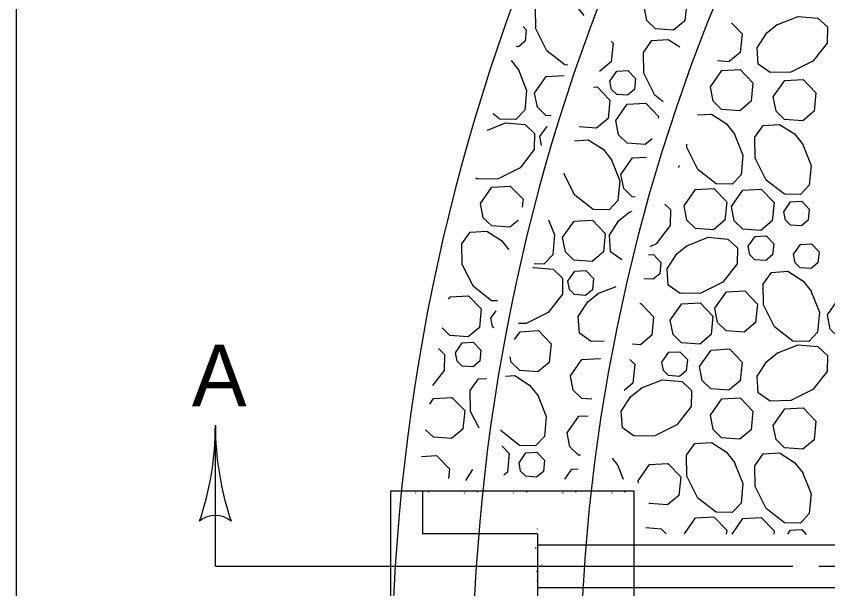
# Model space of a CAD drawing. Extents: x 1007 to 1035.5, y 1000.5 to 1021.5.
# Drawn here: x 1007 to 1010.162, y 1012.72 to 1014.951 of the extents above; entities that cross this region are included whole.
import ezdxf

# ---------------------------------------------------------------- set-up
doc = ezdxf.new("R2010")
doc.units = 0
for name, color, linetype in [('1', 7, 'Continuous'), ('10', 7, 'Continuous'), ('11', 7, 'Continuous'), ('5', 7, 'Continuous')]:
    doc.layers.add(name, color=color, linetype=linetype)

msp = doc.modelspace()

# ---------------------------------------------------------------- linework, layer by layer
at = {"layer": '1'}
for p, q in [((1007.776, 1012.8082), (1007.776, 1013.3577)), ((1009.4063, 1013.0998), (1008.4583, 1013.0998)), ((1008.4583, 1013.0998), (1008.4583, 1012.5165)), ((1008.5553, 1013.092), (1008.5568, 1013.0952)), ((1008.5833, 1013.0998), (1008.5833, 1012.9332)), ((1008.6052, 1013.099), (1008.6066, 1013.0968)), ((1008.7466, 1013.092), (1008.7481, 1013.0952)), ((1008.7965, 1013.099), (1008.7979, 1013.0968)), ((1008.9379, 1013.092), (1008.9393, 1013.0952)), ((1008.9878, 1013.099), (1008.9893, 1013.0968)), ((1009.1293, 1013.092), (1009.1307, 1013.0952)), ((1009.1792, 1013.099), (1009.1806, 1013.0968)), ((1009.3206, 1013.092), (1009.322, 1013.0952)), ((1009.3705, 1013.099), (1009.3719, 1013.0968)), ((1009.4061, 1013.083), (1009.4063, 1013.0813)), ((1009.4063, 1013.0998), (1009.4063, 1012.5164)), ((1009.029, 1012.9541), (1009.0304, 1012.9519)), ((1009.0313, 1012.9332), (1008.5833, 1012.9332)), ((1009.0313, 1012.9332), (1009.0313, 1012.6832)), ((1009.0313, 1012.8914), (1016.4326, 1012.8914)), ((1009.0234, 1012.8806), (1009.0238, 1012.8773)), ((1009.4061, 1012.8806), (1009.4063, 1012.8789)), ((1007.776, 1012.8082), (1010.0262, 1012.8082)), ((1009.0268, 1012.7869), (1009.0282, 1012.7902)), ((1009.048, 1012.8136), (1009.0494, 1012.8114)), ((1010.1275, 1012.8082), (1010.6104, 1012.8082)), ((1009.029, 1012.7517), (1009.0304, 1012.7496)), ((1009.0313, 1012.7248), (1016.4124, 1012.7248))]:
    msp.add_line(p, q, dxfattribs=at)
for centre, radius, start, end in [((1016.336, 1012.3034), 7.875, 90, 180), ((1016.336, 1012.3034), 7.5598, 90, 180), ((1016.336, 1012.3034), 7.1399, 90, 180), ((1006.6042, 1013.3577), 1.1719, 341.3472, 359.9939), ((1008.9479, 1013.3577), 1.1719, 179.9878, 180), ((1008.9479, 1013.3577), 1.1719, 180, 198.6688), ((1007.7759, 1012.9121), 0.0938, 48.7746, 130.8913)]:
    msp.add_arc(centre, radius, start, end, dxfattribs=at)
at = {"layer": '10'}
msp.add_line((1007, 1021.5), (1007, 1000.5), dxfattribs=at)
msp.add_line((1007, 1021.5), (1007, 1000.5), dxfattribs=at)
at = {"layer": '11'}
msp.add_lwpolyline([(1007, 1000.5), (1035.5, 1000.5), (1035.5, 1021.5), (1007, 1021.5)], close=True, dxfattribs=at)
msp.add_lwpolyline([(1007, 1000.5), (1035.5, 1000.5), (1035.5, 1021.5), (1007, 1021.5)], close=True, dxfattribs=at)
at = {"layer": '5'}
for points in [[(1009.1491, 1014.761), (1009.1383, 1014.7612), (1009.0673, 1014.8167), (1009.0244, 1014.9025), (1009.023, 1014.9835), (1009.0553, 1015.029), (1009.1198, 1015.0333), (1009.1775, 1014.9963), (1009.2113, 1014.954)], [(1009.447, 1014.9893), (1009.4918, 1015.0532), (1009.5634, 1015.0572), (1009.6132, 1015.0057), (1009.6059, 1014.9333), (1009.5618, 1014.8966), (1009.4911, 1014.9017), (1009.4578, 1014.934), (1009.4471, 1014.9893)], [(1009.9634, 1014.9175), (1010.0473, 1014.9507), (1010.1243, 1014.9441), (1010.1609, 1014.9093), (1010.1598, 1014.8468), (1010.1042, 1014.7757), (1010.0183, 1014.7328), (1009.9374, 1014.7314), (1009.8918, 1014.7638), (1009.8875, 1014.8282), (1009.9245, 1014.8859), (1009.9668, 1014.9197)], [(1008.975, 1014.9108), (1008.9874, 1014.8979), (1008.9831, 1014.8546), (1008.9566, 1014.8325), (1008.9483, 1014.8331)], [(1009.7878, 1014.9254), (1009.8288, 1014.8828), (1009.8216, 1014.8105), (1009.7774, 1014.7737), (1009.733, 1014.7769)], [(1009.3177, 1014.8541), (1009.3258, 1014.8457), (1009.3186, 1014.7734), (1009.2743, 1014.7367), (1009.2727, 1014.7367)], [(1009.5212, 1014.6181), (1009.4884, 1014.6437), (1009.4454, 1014.7295), (1009.444, 1014.8104), (1009.4764, 1014.856), (1009.5408, 1014.8602), (1009.5855, 1014.8317)], [(1008.9293, 1014.7781), (1008.9577, 1014.7426)], [(1008.9555, 1014.7459), (1008.9888, 1014.6621), (1008.9821, 1014.5851), (1008.9473, 1014.5485), (1008.8848, 1014.5497), (1008.8579, 1014.5706)], [(1009.02, 1014.6519), (1009.0648, 1014.7157), (1009.1357, 1014.7197)], [(1009.3136, 1014.6987), (1009.3405, 1014.737), (1009.3834, 1014.7395), (1009.4133, 1014.7085), (1009.409, 1014.6652), (1009.3824, 1014.6431), (1009.3401, 1014.6462), (1009.3201, 1014.6655), (1009.3137, 1014.6987)], [(1009.7048, 1014.6757), (1009.7497, 1014.7394), (1009.8213, 1014.7435), (1009.871, 1014.6919), (1009.8638, 1014.6197), (1009.8196, 1014.5829), (1009.7489, 1014.588), (1009.7157, 1014.6202), (1009.7049, 1014.6757)], [(1009.9499, 1014.6367), (1009.9947, 1014.7003), (1010.0663, 1014.7045), (1010.116, 1014.6529), (1010.1088, 1014.5807), (1010.0646, 1014.5438), (1009.994, 1014.549), (1009.9608, 1014.5812), (1009.9499, 1014.6366)], [(1009.249, 1014.675), (1009.2634, 1014.6758), (1009.3132, 1014.6243), (1009.306, 1014.552), (1009.2618, 1014.5152), (1009.1934, 1014.5202)], [(1009.0844, 1014.5627), (1009.0641, 1014.5642), (1009.0308, 1014.5965), (1009.0201, 1014.6519)], [(1009.3364, 1014.5447), (1009.3813, 1014.6085), (1009.4528, 1014.6126), (1009.5026, 1014.561), (1009.5019, 1014.5543)], [(1009.6553, 1014.5664), (1009.7088, 1014.5699), (1009.7665, 1014.533), (1009.8003, 1014.4907)], [(1008.8363, 1014.5077), (1008.9064, 1014.5355), (1008.9834, 1014.5288), (1009.02, 1014.494), (1009.0189, 1014.4315), (1008.9633, 1014.3605), (1008.8775, 1014.3176), (1008.7965, 1014.3162), (1008.7908, 1014.3202)], [(1009.4778, 1014.474), (1009.4512, 1014.4519), (1009.3805, 1014.4571), (1009.3473, 1014.4893), (1009.3365, 1014.5447)], [(1010.0638, 1014.4533), (1010.0971, 1014.3695), (1010.0904, 1014.2925), (1010.0557, 1014.2559), (1009.9932, 1014.2571), (1009.9221, 1014.3127), (1009.8792, 1014.3985), (1009.8778, 1014.4794), (1009.9102, 1014.525), (1009.9746, 1014.5292), (1010.0323, 1014.4923), (1010.066, 1014.45)], [(1009.0405, 1014.4825), (1009.0673, 1014.5207), (1009.0708, 1014.5209)], [(1009.0478, 1014.4485), (1009.047, 1014.4492), (1009.0405, 1014.4825)], [(1009.1758, 1014.4662), (1009.2291, 1014.4698), (1009.2867, 1014.4329), (1009.3204, 1014.3906)], [(1009.7982, 1014.494), (1009.8313, 1014.4102), (1009.8247, 1014.3332), (1009.7899, 1014.2966), (1009.7274, 1014.2977), (1009.6564, 1014.3533), (1009.6135, 1014.4392), (1009.6133, 1014.4522)], [(1009.3564, 1014.335), (1009.4013, 1014.3987), (1009.456, 1014.4019)], [(1009.3183, 1014.394), (1009.3516, 1014.3102), (1009.3449, 1014.2331), (1009.3101, 1014.1965), (1009.2476, 1014.1977), (1009.1766, 1014.2532), (1009.1339, 1014.3386)], [(1009.5827, 1014.3692), (1009.5821, 1014.3637), (1009.58, 1014.362)], [(1009.5827, 1014.3693), (1009.5827, 1014.3692)], [(1009.4125, 1014.2464), (1009.4004, 1014.2473), (1009.3673, 1014.2795), (1009.3564, 1014.335)], [(1008.809, 1014.2213), (1008.8538, 1014.2851), (1008.9254, 1014.2892), (1008.9752, 1014.2377), (1008.9721, 1014.2071)], [(1009.6025, 1014.2119), (1009.6473, 1014.2757), (1009.7188, 1014.2797), (1009.7686, 1014.2282), (1009.7614, 1014.1559), (1009.7172, 1014.1192), (1009.6466, 1014.1242), (1009.6133, 1014.1565), (1009.6025, 1014.2119)], [(1009.7868, 1014.2092), (1009.8317, 1014.273), (1009.9033, 1014.2771), (1009.953, 1014.2255), (1009.9458, 1014.1532), (1009.9016, 1014.1164), (1009.8309, 1014.1216), (1009.7977, 1014.1538), (1009.7869, 1014.2092)], [(1008.9558, 1014.1553), (1008.9238, 1014.1286), (1008.8531, 1014.1337), (1008.8198, 1014.1659), (1008.8091, 1014.2213)], [(1009.5273, 1014.2193), (1009.55, 1014.1978), (1009.5488, 1014.1353), (1009.4933, 1014.0643), (1009.4689, 1014.0522)], [(1009.9908, 1014.1895), (1010.0177, 1014.2277), (1010.0607, 1014.2302), (1010.0905, 1014.1992), (1010.0862, 1014.1559), (1010.0597, 1014.1338), (1010.0173, 1014.1369), (1009.9973, 1014.1562), (1009.9908, 1014.1895)], [(1009.3598, 1014.002), (1009.3162, 1014.033), (1009.3118, 1014.0975), (1009.3488, 1014.1551), (1009.3911, 1014.1888)], [(1009.3878, 1014.1867), (1009.4008, 1014.1919)], [(1009.0746, 1014.1574), (1009.0979, 1014.0987), (1009.0913, 1014.0216), (1009.0565, 1013.985), (1009.0183, 1013.9857)], [(1009.1293, 1014.0884), (1009.1741, 1014.1522), (1009.2457, 1014.1562), (1009.2954, 1014.1047), (1009.2882, 1014.0324), (1009.244, 1013.9957), (1009.1733, 1014.0007), (1009.1401, 1014.033), (1009.1293, 1014.0884)], [(1008.8758, 1013.8414), (1008.8523, 1013.8418), (1008.7813, 1013.8973), (1008.7383, 1013.9832), (1008.7369, 1014.0642), (1008.7693, 1014.1097), (1008.8337, 1014.114), (1008.8913, 1014.0771), (1008.9201, 1014.0412)], [(1009.6126, 1014.0563), (1009.6965, 1014.0896), (1009.7735, 1014.0829), (1009.8101, 1014.0481), (1009.8089, 1013.9856), (1009.7533, 1013.9146), (1009.6675, 1013.8717), (1009.5866, 1013.8702), (1009.541, 1013.9026), (1009.5368, 1013.9671), (1009.5737, 1014.0247), (1009.616, 1014.0585)], [(1009.8521, 1014.055), (1009.879, 1014.0932), (1009.9219, 1014.0957), (1009.9518, 1014.0647), (1009.9474, 1014.0214), (1009.9209, 1013.9993), (1009.8785, 1014.0024), (1009.8586, 1014.0217), (1009.8521, 1014.055)], [(1010.0286, 1014.0235), (1010.0555, 1014.0617), (1010.0984, 1014.0642), (1010.1283, 1014.0332), (1010.124, 1013.9899), (1010.0975, 1013.9678), (1010.0551, 1013.9709), (1010.0351, 1013.9902), (1010.0287, 1014.0235)], [(1009.4634, 1014.0211), (1009.4827, 1014.0222), (1009.5125, 1013.9912), (1009.5082, 1013.9478), (1009.4817, 1013.9258), (1009.4468, 1013.9283)], [(1009.0136, 1013.9712), (1009.0157, 1013.972), (1009.0927, 1013.9653), (1009.1293, 1013.9306), (1009.1281, 1013.8681), (1009.0726, 1013.797), (1008.9867, 1013.7541), (1008.9568, 1013.7536)], [(1009.1497, 1013.919), (1009.1766, 1013.9573), (1009.2195, 1013.9597), (1009.2493, 1013.9288), (1009.2451, 1013.8854), (1009.2185, 1013.8633), (1009.1761, 1013.8664), (1009.1562, 1013.8858), (1009.1498, 1013.919)], [(1010.0963, 1013.8812), (1010.1296, 1013.7974), (1010.1229, 1013.7204), (1010.0882, 1013.6838), (1010.0257, 1013.685), (1009.9546, 1013.7405), (1009.9117, 1013.8264), (1009.9103, 1013.9073), (1009.9427, 1013.9528), (1010.0071, 1013.9572), (1010.0648, 1013.9202), (1010.0985, 1013.8779)], [(1009.2658, 1013.8699), (1009.3373, 1013.8982)], [(1009.2913, 1013.6847), (1009.2398, 1013.6838), (1009.1943, 1013.7162), (1009.1899, 1013.7807), (1009.2269, 1013.8383), (1009.2693, 1013.8721)], [(1009.7224, 1013.813), (1009.7673, 1013.8767), (1009.8388, 1013.8808), (1009.8886, 1013.8292), (1009.8813, 1013.757), (1009.8372, 1013.7202), (1009.7665, 1013.7253), (1009.7333, 1013.7576), (1009.7225, 1013.813)], [(1008.6846, 1013.8488), (1008.6908, 1013.8577), (1008.7623, 1013.8618), (1008.8122, 1013.8102), (1008.8049, 1013.7379), (1008.7607, 1013.7012), (1008.6901, 1013.7063), (1008.6593, 1013.7362)], [(1009.4295, 1013.8312), (1009.4338, 1013.8314), (1009.4835, 1013.7798), (1009.4763, 1013.7076), (1009.4321, 1013.6708), (1009.4013, 1013.6731)], [(1009.5486, 1013.7662), (1009.5934, 1013.83), (1009.665, 1013.8341), (1009.7148, 1013.7825), (1009.7075, 1013.7102), (1009.6633, 1013.6734), (1009.5927, 1013.6786), (1009.5594, 1013.7108), (1009.5487, 1013.7662)], [(1010.1609, 1013.7872), (1010.2058, 1013.851), (1010.2773, 1013.8551), (1010.327, 1013.8035), (1010.3198, 1013.7312), (1010.2757, 1013.6945), (1010.205, 1013.6996), (1010.1718, 1013.7318), (1010.161, 1013.7872)], [(1008.8499, 1013.7742), (1008.8703, 1013.8032)], [(1008.8607, 1013.7369), (1008.8564, 1013.741), (1008.8499, 1013.7742)], [(1008.9416, 1013.6911), (1008.9631, 1013.7217), (1009.0346, 1013.7257), (1009.0843, 1013.6742), (1009.0772, 1013.6019), (1009.0329, 1013.5651), (1008.9623, 1013.5702), (1008.9291, 1013.6025), (1008.925, 1013.6232)], [(1008.7112, 1013.6397), (1008.7381, 1013.678), (1008.781, 1013.6805), (1008.8108, 1013.6495), (1008.8066, 1013.6062), (1008.78, 1013.5841), (1008.7377, 1013.5872), (1008.7177, 1013.6065), (1008.7113, 1013.6397)], [(1008.645, 1013.6558), (1008.6693, 1013.6328), (1008.6681, 1013.5703), (1008.6225, 1013.5121)], [(1009.5158, 1013.6032), (1009.5427, 1013.6413), (1009.5857, 1013.6438), (1009.6155, 1013.6128), (1009.6112, 1013.5695), (1009.5847, 1013.5475), (1009.5423, 1013.5505), (1009.5223, 1013.5698), (1009.5158, 1013.6031)], [(1009.6627, 1013.5866), (1009.7075, 1013.6503), (1009.7791, 1013.6544), (1009.8288, 1013.6028), (1009.8216, 1013.5306), (1009.7774, 1013.4938), (1009.7068, 1013.4989), (1009.6735, 1013.5312), (1009.6628, 1013.5866)], [(1009.9634, 1013.6376), (1010.0473, 1013.6708), (1010.1243, 1013.6642), (1010.1609, 1013.6293), (1010.1598, 1013.5668), (1010.1042, 1013.4958), (1010.0183, 1013.4529), (1009.9374, 1013.4515), (1009.8918, 1013.4838), (1009.8875, 1013.5483), (1009.9245, 1013.606), (1009.9668, 1013.6397)], [(1009.1596, 1013.5495), (1009.2044, 1013.6132), (1009.276, 1013.6173), (1009.2766, 1013.6167)], [(1009.3907, 1013.6132), (1009.41, 1013.5932), (1009.4028, 1013.5209), (1009.3692, 1013.4929)], [(1008.9067, 1013.5481), (1008.9429, 1013.5505), (1009.0006, 1013.5136), (1009.0343, 1013.4712)], [(1009.2426, 1013.459), (1009.2037, 1013.4618), (1009.1704, 1013.4941), (1009.1597, 1013.5495)], [(1008.8038, 1013.3451), (1008.7708, 1013.4112), (1008.7694, 1013.492), (1008.8018, 1013.5376), (1008.832, 1013.5396)], [(1009.4338, 1013.501), (1009.5177, 1013.5342), (1009.5947, 1013.5275), (1009.6313, 1013.4927), (1009.6302, 1013.4302), (1009.5746, 1013.3592), (1009.4887, 1013.3163), (1009.4078, 1013.3148), (1009.3623, 1013.3472), (1009.3579, 1013.4117), (1009.3949, 1013.4693), (1009.4373, 1013.5031)], [(1008.6112, 1013.4398), (1008.6263, 1013.4615), (1008.6979, 1013.4656), (1008.7477, 1013.414), (1008.7405, 1013.3417), (1008.6963, 1013.3049), (1008.6257, 1013.3101), (1008.5954, 1013.3394)], [(1009.0322, 1013.4747), (1009.0654, 1013.3908), (1009.0588, 1013.3137), (1009.024, 1013.2772), (1008.9615, 1013.2783), (1008.8904, 1013.3339), (1008.888, 1013.3388)], [(1009.7048, 1013.3957), (1009.7497, 1013.4595), (1009.8213, 1013.4636), (1009.871, 1013.412), (1009.8638, 1013.3397), (1009.8196, 1013.303), (1009.7489, 1013.3081), (1009.7157, 1013.3403), (1009.7049, 1013.3957)], [(1009.9499, 1013.3567), (1009.9947, 1013.4204), (1010.0663, 1013.4245), (1010.116, 1013.373), (1010.1088, 1013.3007), (1010.0646, 1013.2639), (1009.994, 1013.269), (1009.9608, 1013.3012), (1009.9499, 1013.3567)], [(1009.1471, 1013.3281), (1009.1919, 1013.3918), (1009.2285, 1013.3939)], [(1009.199, 1013.2398), (1009.1911, 1013.2404), (1009.1579, 1013.2727), (1009.1471, 1013.3281)], [(1008.8923, 1013.2769), (1008.9213, 1013.2467), (1008.9142, 1013.1745), (1008.9001, 1013.1627)], [(1009.7982, 1013.2141), (1009.8313, 1013.1302), (1009.8247, 1013.0532), (1009.7899, 1013.0167), (1009.7274, 1013.0178), (1009.6564, 1013.0733), (1009.6135, 1013.1592), (1009.612, 1013.2402), (1009.6444, 1013.2857), (1009.7088, 1013.29), (1009.7665, 1013.2531), (1009.8003, 1013.2107)], [(1008.5792, 1013.2358), (1008.6382, 1013.2392), (1008.6879, 1013.1876), (1008.6841, 1013.1491)], [(1008.9592, 1013.2108), (1008.986, 1013.249), (1009.029, 1013.2515), (1009.0588, 1013.2205), (1009.0545, 1013.1772), (1009.028, 1013.1552), (1008.9856, 1013.1582), (1008.9656, 1013.1775), (1008.9592, 1013.2107)], [(1010.0638, 1013.1734), (1010.0971, 1013.0896), (1010.0904, 1013.0126), (1010.0557, 1012.976), (1009.9932, 1012.9772), (1009.9221, 1013.0327), (1009.8792, 1013.1186), (1009.8778, 1013.1995), (1009.9102, 1013.245), (1009.9746, 1013.2493), (1010.0323, 1013.2124), (1010.066, 1013.1701)], [(1009.3219, 1013.2284), (1009.3448, 1013.1998)], [(1009.3426, 1013.2032), (1009.365, 1013.1467)], [(1009.4232, 1013.1398), (1009.4679, 1013.2036), (1009.5395, 1013.2077), (1009.5893, 1013.1561), (1009.5821, 1013.0838), (1009.5378, 1013.0471), (1009.4672, 1013.0522), (1009.4646, 1013.0547)], [(1008.7524, 1013.1419), (1008.7797, 1013.1844)], [(1009.1372, 1013.1471), (1009.1646, 1013.1856), (1009.1898, 1013.1872)], [(1009.4249, 1013.1307), (1009.4232, 1013.1398)], [(1009.6038, 1012.9337), (1009.6473, 1012.9957), (1009.7188, 1012.9998), (1009.7686, 1012.9482), (1009.7671, 1012.9331)], [(1009.7895, 1012.933), (1009.8317, 1012.993), (1009.9033, 1012.9972), (1009.953, 1012.9455), (1009.9517, 1012.9323)], [(1009.4532, 1012.9579), (1009.5133, 1012.9527), (1009.533, 1012.9341)], [(1010.0067, 1012.9321), (1010.0177, 1012.9478), (1010.0607, 1012.9503), (1010.0785, 1012.9318)]]:
    msp.add_lwpolyline(points, dxfattribs=at)

# ---------------------------------------------------------------- texts
at = {"layer": '1'}
msp.add_text('A', height=0.24, dxfattribs=at).set_placement((1007.6841, 1013.4306))

doc.saveas('drawing.dxf')
